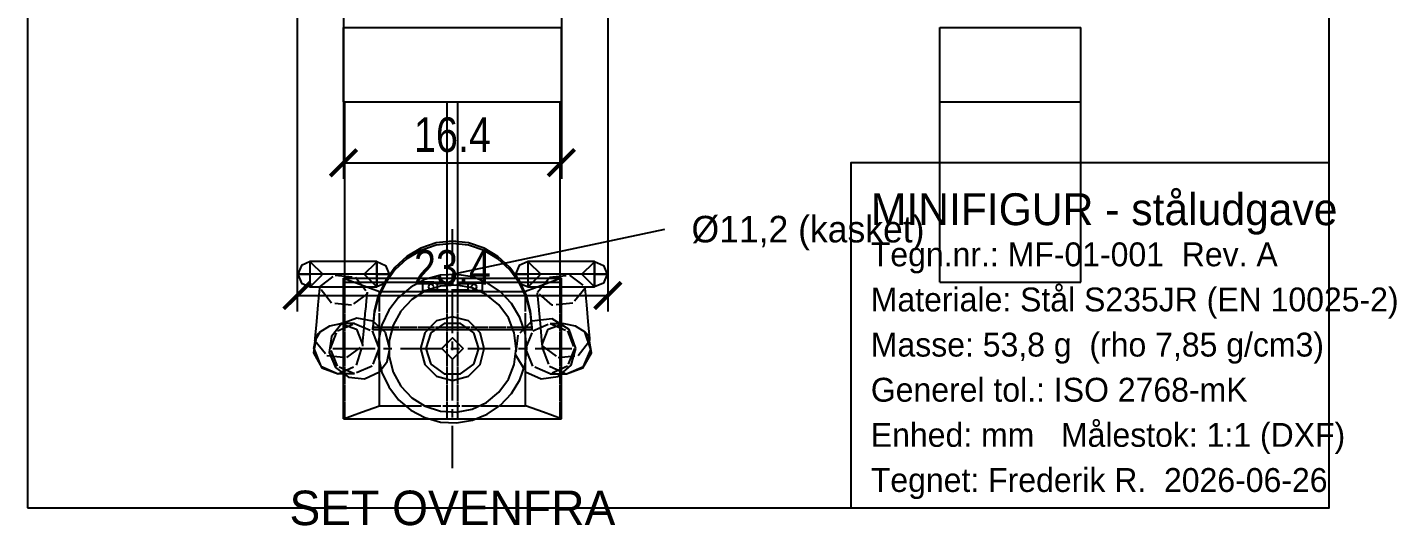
# Model space of a CAD drawing. Header units: millimetres. Extents: x -32 to 71, y -43 to 60.
# Drawn here: x -32 to 71.1, y -43.3 to -5.8 of the extents above; entities that cross this region are included whole.
import ezdxf
from ezdxf.enums import TextEntityAlignment as Align

# ---------------------------------------------------------------- set-up
doc = ezdxf.new("R2010")
doc.units = ezdxf.units.MM
doc.linetypes.add('CENTER', pattern=[5.08, 3.175, -0.635, 0.635, -0.635])
doc.linetypes.add('DASHED', pattern=[1.524, 1.27, -0.254])
for name, color, linetype in [('CENTER', 1, 'CENTER'), ('DIM', 5, 'Continuous'), ('FRAME', 7, 'Continuous'), ('HIDDEN', 8, 'DASHED'), ('OUTLINE', 7, 'Continuous'), ('TEXT', 3, 'Continuous')]:
    doc.layers.add(name, color=color, linetype=linetype)
doc.styles.add('OpenSansCondensed-Light', font='OpenSansCondensed-Light.ttf')
doc.dimstyles.new('EZDXF', dxfattribs={"dimtxt": 0.25, "dimasz": 0.175, "dimexe": 0.375, "dimexo": 0.125, "dimgap": 0.1, "dimtad": 1, "dimlfac": 100, "dimzin": 12, "dimdsep": 46, "dimtxsty": 'OpenSansCondensed-Light', "dimblk": 'ARCHTICK', "dimcen": 2.5, "dimazin": 3, "dimtfac": 0.5, "dimtmove": 2, "dimatfit": 3})

# ---------------------------------------------------------------- blocks, each defined once
blk = doc.blocks.new('_ARCHTICK')
at = {"color": 0, "linetype": 'BYBLOCK', "const_width": 0.15}
blk.add_lwpolyline([(-0.5, -0.5), (0.5, 0.5)], dxfattribs=at)

msp = doc.modelspace()

# ---------------------------------------------------------------- linework, layer by layer
at = {"layer": 'CENTER'}
for p, q in [((0, -39), (0, -21)), ((-9, -30), (9, -30))]:
    msp.add_line(p, q, dxfattribs=at)
at = {"layer": 'DIM'}
msp.add_line((0, -24.4), (16, -21), dxfattribs=at)
at = {"layer": 'FRAME'}
for points in [[(-32, -42), (66, -42), (66, 60), (-32, 60)], [(30, -42), (66, -42), (66, -16), (30, -16)]]:
    msp.add_lwpolyline(points, close=True, dxfattribs=at)
at = {"layer": 'HIDDEN'}
for points in [[(-8.2, -11.4), (-8.2, -10), (-8.2, -8.6), (-8.2, -7.2), (-8.2, -5.8)], [(-8.2, -5.8), (-6.94, -5.8), (-5.68, -5.8), (-4.42, -5.8), (-3.15, -5.8), (-1.89, -5.8), (-0.63, -5.8), (0.63, -5.8), (1.89, -5.8), (3.15, -5.8), (4.42, -5.8), (5.68, -5.8), (6.94, -5.8), (8.2, -5.8)], [(8.2, -11.4), (8.2, -10), (8.2, -8.6), (8.2, -7.2), (8.2, -5.8)], [(36.7, -11.4), (36.7, -10), (36.7, -8.6), (36.7, -7.2), (36.7, -5.8)], [(36.7, -5.8), (38.02, -5.8), (39.35, -5.8), (40.67, -5.8), (42, -5.8), (43.33, -5.8), (44.65, -5.8), (45.98, -5.8), (47.3, -5.8)], [(47.3, -11.4), (47.3, -10), (47.3, -8.6), (47.3, -7.2), (47.3, -5.8)], [(-8.2, -11.4), (-6.94, -11.4), (-5.68, -11.4), (-4.42, -11.4), (-3.15, -11.4), (-1.89, -11.4), (-0.63, -11.4), (0.63, -11.4), (1.89, -11.4), (3.15, -11.4), (4.42, -11.4), (5.68, -11.4), (6.94, -11.4), (8.2, -11.4)], [(-8.1, -25), (-8.1, -23.76), (-8.1, -22.53), (-8.1, -21.29), (-8.1, -20.05), (-8.1, -18.82), (-8.1, -17.58), (-8.1, -16.35), (-8.1, -15.11), (-8.1, -13.87), (-8.1, -12.64), (-8.1, -11.4)], [(-8.1, -11.4), (-6.82, -11.4), (-5.53, -11.4), (-4.25, -11.4), (-2.97, -11.4), (-1.68, -11.4), (-0.4, -11.4)], [(-0.4, -25), (-0.4, -23.76), (-0.4, -22.53), (-0.4, -21.29), (-0.4, -20.05), (-0.4, -18.82), (-0.4, -17.58), (-0.4, -16.35), (-0.4, -15.11), (-0.4, -13.87), (-0.4, -12.64), (-0.4, -11.4)], [(0.4, -25), (0.4, -23.76), (0.4, -22.53), (0.4, -21.29), (0.4, -20.05), (0.4, -18.82), (0.4, -17.58), (0.4, -16.35), (0.4, -15.11), (0.4, -13.87), (0.4, -12.64), (0.4, -11.4)], [(0.4, -11.4), (1.68, -11.4), (2.97, -11.4), (4.25, -11.4), (5.53, -11.4), (6.82, -11.4), (8.1, -11.4)], [(8.1, -25), (8.1, -23.76), (8.1, -22.53), (8.1, -21.29), (8.1, -20.05), (8.1, -18.82), (8.1, -17.58), (8.1, -16.35), (8.1, -15.11), (8.1, -13.87), (8.1, -12.64), (8.1, -11.4)], [(36.7, -11.4), (38.02, -11.4), (39.35, -11.4), (40.67, -11.4), (42, -11.4), (43.33, -11.4), (44.65, -11.4), (45.98, -11.4), (47.3, -11.4)], [(36.7, -25), (36.7, -23.76), (36.7, -22.53), (36.7, -21.29), (36.7, -20.05), (36.7, -18.82), (36.7, -17.58), (36.7, -16.35), (36.7, -15.11), (36.7, -13.87), (36.7, -12.64), (36.7, -11.4)], [(36.7, -11.4), (38.02, -11.4), (39.35, -11.4), (40.67, -11.4), (42, -11.4), (43.33, -11.4), (44.65, -11.4), (45.98, -11.4), (47.3, -11.4)], [(36.7, -11.4), (38.02, -11.4), (39.35, -11.4), (40.67, -11.4), (42, -11.4), (43.33, -11.4), (44.65, -11.4), (45.98, -11.4), (47.3, -11.4)], [(36.7, -25), (36.7, -23.76), (36.7, -22.53), (36.7, -21.29), (36.7, -20.05), (36.7, -18.82), (36.7, -17.58), (36.7, -16.35), (36.7, -15.11), (36.7, -13.87), (36.7, -12.64), (36.7, -11.4)], [(36.7, -11.4), (38.02, -11.4), (39.35, -11.4), (40.67, -11.4), (42, -11.4), (43.33, -11.4), (44.65, -11.4), (45.98, -11.4), (47.3, -11.4)], [(36.7, -25), (36.7, -23.76), (36.7, -22.53), (36.7, -21.29), (36.7, -20.05), (36.7, -18.82), (36.7, -17.58), (36.7, -16.35), (36.7, -15.11), (36.7, -13.87), (36.7, -12.64), (36.7, -11.4)], [(36.7, -11.4), (38.02, -11.4), (39.35, -11.4), (40.67, -11.4), (42, -11.4), (43.33, -11.4), (44.65, -11.4), (45.98, -11.4), (47.3, -11.4)], [(47.3, -25), (47.3, -23.76), (47.3, -22.53), (47.3, -21.29), (47.3, -20.05), (47.3, -18.82), (47.3, -17.58), (47.3, -16.35), (47.3, -15.11), (47.3, -13.87), (47.3, -12.64), (47.3, -11.4)], [(47.3, -25), (47.3, -23.76), (47.3, -22.53), (47.3, -21.29), (47.3, -20.05), (47.3, -18.82), (47.3, -17.58), (47.3, -16.35), (47.3, -15.11), (47.3, -13.87), (47.3, -12.64), (47.3, -11.4)], [(47.3, -25), (47.3, -23.76), (47.3, -22.53), (47.3, -21.29), (47.3, -20.05), (47.3, -18.82), (47.3, -17.58), (47.3, -16.35), (47.3, -15.11), (47.3, -13.87), (47.3, -12.64), (47.3, -11.4)], [(6, -28.59), (5.89, -27.36), (5.58, -26.18), (5.05, -25.07), (4.33, -24.07), (3.43, -23.24), (2.38, -22.6), (1.22, -22.2), (0, -22.07), (-1.22, -22.2), (-2.38, -22.6), (-3.43, -23.24), (-4.33, -24.07), (-5.05, -25.07), (-5.58, -26.18), (-5.89, -27.36), (-6, -28.59)], [(-10.7, -25.35), (-9.75, -24.4), (-10.7, -23.45)], [(-10.7, -24.4), (-10.7, -23.93), (-10.7, -23.45)], [(-10.7, -25.35), (-10.7, -24.4), (-10.7, -23.45)], [(-5.7, -25.35), (-6.65, -24.4), (-5.7, -23.45)], [(-5.7, -25.35), (-5.7, -24.4), (-5.7, -23.45)], [(-5.7, -23.45), (-5.7, -23.93), (-5.7, -24.4)], [(5.7, -25.35), (6.65, -24.4), (5.7, -23.45)], [(5.7, -24.4), (5.7, -23.93), (5.7, -23.45)], [(5.7, -25.35), (5.7, -24.4), (5.7, -23.45)], [(10.7, -25.35), (9.75, -24.4), (10.7, -23.45)], [(10.7, -25.35), (10.7, -24.4), (10.7, -23.45)], [(10.7, -23.45), (10.7, -23.93), (10.7, -24.4)], [(-11.65, -24.4), (-11.17, -24.4), (-10.7, -24.4)], [(-9.98, -25.35), (-8.82, -24.46), (-7.3, -24.63), (-6.41, -25.76)], [(-8.2, -31.96), (-8.2, -30.75), (-8.2, -29.54), (-8.2, -28.33), (-8.2, -27.12), (-8.2, -25.91), (-8.2, -24.7)], [(-8.2, -24.7), (-6.94, -24.7), (-5.68, -24.7), (-4.42, -24.7), (-3.15, -24.7), (-1.89, -24.7), (-0.63, -24.7), (0.63, -24.7), (1.89, -24.7), (3.15, -24.7), (4.42, -24.7), (5.68, -24.7), (6.94, -24.7), (8.2, -24.7)], [(-8.2, -31.96), (-8.2, -30.75), (-8.2, -29.54), (-8.2, -28.33), (-8.2, -27.12), (-8.2, -25.91), (-8.2, -24.7)], [(-8.2, -35.3), (-8.2, -33.98), (-8.2, -32.65), (-8.2, -31.32), (-8.2, -30), (-8.2, -28.68), (-8.2, -27.35), (-8.2, -26.02), (-8.2, -24.7)], [(-8.2, -24.7), (-6.94, -24.7), (-5.68, -24.7), (-4.42, -24.7), (-3.15, -24.7), (-1.89, -24.7), (-0.63, -24.7), (0.63, -24.7), (1.89, -24.7), (3.15, -24.7), (4.42, -24.7), (5.68, -24.7), (6.94, -24.7), (8.2, -24.7)], [(-8.2, -24.7), (-6.94, -24.7), (-5.68, -24.7), (-4.42, -24.7), (-3.15, -24.7), (-1.89, -24.7), (-0.63, -24.7), (0.63, -24.7), (1.89, -24.7), (3.15, -24.7), (4.42, -24.7), (5.68, -24.7), (6.94, -24.7), (8.2, -24.7)], [(-8.1, -35.3), (-8.1, -33.98), (-8.1, -32.65), (-8.1, -31.32), (-8.1, -30), (-8.1, -28.68), (-8.1, -27.35), (-8.1, -26.02), (-8.1, -24.7)], [(-8.1, -35.3), (-8.1, -33.98), (-8.1, -32.65), (-8.1, -31.32), (-8.1, -30), (-8.1, -28.68), (-8.1, -27.35), (-8.1, -26.02), (-8.1, -24.7)], [(-8.1, -24.7), (-6.82, -24.7), (-5.53, -24.7), (-4.25, -24.7), (-2.97, -24.7), (-1.68, -24.7), (-0.4, -24.7)], [(-8.1, -24.7), (-6.82, -24.7), (-5.53, -24.7), (-4.25, -24.7), (-2.97, -24.7), (-1.68, -24.7), (-0.4, -24.7)], [(-4.75, -24.4), (-5.03, -25.07), (-5.7, -25.35)], [(-5.7, -24.4), (-5.7, -24.88), (-5.7, -25.35)], [(-5.7, -24.4), (-5.22, -24.4), (-4.75, -24.4)], [(-0.4, -35.3), (-0.4, -33.98), (-0.4, -32.65), (-0.4, -31.32), (-0.4, -30), (-0.4, -28.68), (-0.4, -27.35), (-0.4, -26.02), (-0.4, -24.7)], [(-0.4, -35.3), (-0.4, -33.98), (-0.4, -32.65), (-0.4, -31.32), (-0.4, -30), (-0.4, -28.68), (-0.4, -27.35), (-0.4, -26.02), (-0.4, -24.7)], [(0.4, -35.3), (0.4, -33.98), (0.4, -32.65), (0.4, -31.32), (0.4, -30), (0.4, -28.68), (0.4, -27.35), (0.4, -26.02), (0.4, -24.7)], [(0.4, -35.3), (0.4, -33.98), (0.4, -32.65), (0.4, -31.32), (0.4, -30), (0.4, -28.68), (0.4, -27.35), (0.4, -26.02), (0.4, -24.7)], [(0.4, -24.7), (1.68, -24.7), (2.97, -24.7), (4.25, -24.7), (5.53, -24.7), (6.82, -24.7), (8.1, -24.7)], [(0.4, -24.7), (1.68, -24.7), (2.97, -24.7), (4.25, -24.7), (5.53, -24.7), (6.82, -24.7), (8.1, -24.7)], [(4.75, -24.4), (5.22, -24.4), (5.7, -24.4)], [(4.75, -24.4), (5.03, -25.07), (5.7, -25.35)], [(5.7, -25.35), (5.7, -24.88), (5.7, -24.4)], [(6.41, -25.76), (7.3, -24.63), (8.81, -24.46), (9.98, -25.33)], [(8.1, -35.3), (8.1, -33.98), (8.1, -32.65), (8.1, -31.32), (8.1, -30), (8.1, -28.68), (8.1, -27.35), (8.1, -26.02), (8.1, -24.7)], [(8.1, -35.3), (8.1, -33.98), (8.1, -32.65), (8.1, -31.32), (8.1, -30), (8.1, -28.68), (8.1, -27.35), (8.1, -26.02), (8.1, -24.7)], [(8.2, -31.96), (8.2, -30.75), (8.2, -29.54), (8.2, -28.33), (8.2, -27.12), (8.2, -25.91), (8.2, -24.7)], [(8.2, -31.96), (8.2, -30.75), (8.2, -29.54), (8.2, -28.33), (8.2, -27.12), (8.2, -25.91), (8.2, -24.7)], [(8.2, -35.3), (8.2, -33.98), (8.2, -32.65), (8.2, -31.32), (8.2, -30), (8.2, -28.68), (8.2, -27.35), (8.2, -26.02), (8.2, -24.7)], [(10.7, -24.4), (10.7, -24.88), (10.7, -25.35)], [(10.7, -24.4), (11.17, -24.4), (11.65, -24.4)], [(-6.42, -25.87), (-7.59, -26.74), (-9.1, -26.57), (-9.99, -25.44)], [(-8.1, -25), (-6.82, -25), (-5.53, -25), (-4.25, -25), (-2.97, -25), (-1.68, -25), (-0.4, -25)], [(-6.76, -29.7), (-6.65, -28.38), (-6.53, -27.07), (-6.41, -25.76)], [(-6.44, -25.35), (-6.07, -25.35), (-5.7, -25.35)], [(-6.41, -25.76), (-6.41, -25.82), (-6.42, -25.87)], [(-5.46, -25.7), (-4.24, -25.7), (-3.03, -25.7), (-1.82, -25.7), (-0.61, -25.7), (0.61, -25.7), (1.82, -25.7), (3.03, -25.7), (4.24, -25.7), (5.46, -25.7)], [(4.8, -30), (4.65, -28.81), (4.21, -27.69), (3.5, -26.71), (2.57, -25.95), (1.48, -25.43), (0.3, -25.21), (-0.9, -25.29), (-2.04, -25.66), (-3.06, -26.3), (-3.88, -27.18), (-4.46, -28.23), (-4.76, -29.4), (-4.76, -30.6), (-4.46, -31.77), (-3.88, -32.82), (-3.06, -33.7), (-2.04, -34.34), (-0.9, -34.71), (0.3, -34.79), (1.48, -34.57), (2.57, -34.05), (3.5, -33.29), (4.21, -32.31), (4.65, -31.19), (4.8, -30)], [(4.8, -30), (4.65, -28.81), (4.21, -27.69), (3.5, -26.71), (2.57, -25.95), (1.48, -25.43), (0.3, -25.21), (-0.9, -25.29), (-2.04, -25.66), (-3.06, -26.3), (-3.88, -27.18), (-4.46, -28.23), (-4.76, -29.4), (-4.76, -30.6), (-4.46, -31.77), (-3.88, -32.82), (-3.06, -33.7), (-2.04, -34.34), (-0.9, -34.71), (0.3, -34.79), (1.48, -34.57), (2.57, -34.05), (3.5, -33.29), (4.21, -32.31), (4.65, -31.19), (4.8, -30)], [(-1.15, -25.05), (-1.7, -25.05), (-2.25, -25.05)], [(-2.25, -25.05), (-1.7, -25.05), (-1.15, -25.05)], [(-2.25, -25.05), (-2.25, -25.35), (-2.25, -25.65)], [(-1.15, -25.65), (-1.7, -25.65), (-2.25, -25.65)], [(-2.25, -25.65), (-1.7, -25.65), (-1.15, -25.65)], [(-1.6, -25.13), (-1.76, -25.19), (-1.82, -25.35)], [(-1.82, -25.35), (-1.76, -25.51), (-1.6, -25.57)], [(-1.6, -25.57), (-1.38, -25.35), (-1.6, -25.13)], [(1.6, -25.13), (0, -25.13), (-1.6, -25.13)], [(-1.6, -25.57), (0, -25.57), (1.6, -25.57)], [(-1.15, -25.05), (-1.15, -25.35), (-1.15, -25.65)], [(0.4, -25), (1.68, -25), (2.97, -25), (4.25, -25), (5.53, -25), (6.82, -25), (8.1, -25)], [(2.25, -25.05), (1.7, -25.05), (1.15, -25.05)], [(1.15, -25.05), (1.7, -25.05), (2.25, -25.05)], [(1.15, -25.05), (1.15, -25.35), (1.15, -25.65)], [(2.25, -25.65), (1.7, -25.65), (1.15, -25.65)], [(1.15, -25.65), (1.7, -25.65), (2.25, -25.65)], [(1.6, -25.57), (1.38, -25.35), (1.6, -25.13)], [(1.6, -25.13), (1.76, -25.19), (1.82, -25.35)], [(1.82, -25.35), (1.76, -25.51), (1.6, -25.57)], [(2.25, -25.05), (2.25, -25.35), (2.25, -25.65)], [(5.7, -25.35), (6.07, -25.35), (6.45, -25.35)], [(9.99, -25.44), (9.07, -26.58), (7.52, -26.73), (6.41, -25.76)], [(6.76, -29.7), (6.65, -28.38), (6.53, -27.07), (6.41, -25.76)], [(9.98, -25.33), (9.98, -25.34), (9.98, -25.35)], [(36.7, -25), (38.02, -25), (39.35, -25), (40.67, -25), (42, -25), (43.33, -25), (44.65, -25), (45.98, -25), (47.3, -25)], [(36.7, -25), (38.02, -25), (39.35, -25), (40.67, -25), (42, -25), (43.33, -25), (44.65, -25), (45.98, -25), (47.3, -25)], [(36.7, -25), (38.02, -25), (39.35, -25), (40.67, -25), (42, -25), (43.33, -25), (44.65, -25), (45.98, -25), (47.3, -25)], [(-5.5, -28.59), (-5.5, -27.2), (-5.5, -25.81)], [(5.5, -28.59), (5.5, -27.2), (5.5, -25.81)], [(2.4, -30), (2.08, -28.8), (1.2, -27.92), (0, -27.6), (-1.2, -27.92), (-2.08, -28.8), (-2.4, -30), (-2.08, -31.2), (-1.2, -32.08), (0, -32.4), (1.2, -32.08), (2.08, -31.2), (2.4, -30)], [(-9.18, -30), (-8.66, -28.67), (-7.36, -28.1)], [(-8.39, -28.1), (-7.22, -28.54), (-6.76, -29.7)], [(-7.36, -28.1), (-7.83, -28.1), (-8.3, -28.1)], [(-7.36, -28.1), (-6.05, -28.67), (-5.53, -30)], [(-4.7, -30), (-5.05, -28.78), (-5.98, -27.94)], [(5.42, -28.59), (4.21, -28.59), (3.01, -28.59), (1.81, -28.59), (0.6, -28.59), (-0.6, -28.59), (-1.81, -28.59), (-3.01, -28.59), (-4.21, -28.59), (-5.42, -28.59)], [(5.37, -28.41), (4.03, -28.41), (2.69, -28.41), (1.34, -28.41), (0, -28.41), (-1.34, -28.41), (-2.69, -28.41), (-4.03, -28.41), (-5.37, -28.41)], [(2, -30), (1.62, -28.82), (0.62, -28.1), (-0.62, -28.1), (-1.62, -28.82), (-2, -30), (-1.62, -31.18), (-0.62, -31.9), (0.62, -31.9), (1.62, -31.18), (2, -30)], [(2, -30), (1.62, -28.82), (0.62, -28.1), (-0.62, -28.1), (-1.62, -28.82), (-2, -30), (-1.62, -31.18), (-0.62, -31.9), (0.62, -31.9), (1.62, -31.18), (2, -30)], [(5.98, -27.94), (4.93, -28.99), (4.75, -30.46), (5.5, -31.74)], [(5.53, -30), (6.05, -28.67), (7.36, -28.1)], [(6.76, -29.7), (7.22, -28.54), (8.39, -28.1)], [(7.36, -28.1), (8.66, -28.67), (9.18, -30)], [(7.36, -28.1), (7.83, -28.1), (8.3, -28.1)], [(-10.24, -29.05), (-10.32, -29.21), (-10.35, -29.38)], [(-10.35, -29.38), (-10.34, -29.3), (-10.34, -29.23)], [(-10.35, -29.38), (-9.46, -30.51), (-7.95, -30.68), (-6.78, -29.81)], [(-8.6, -31.9), (-7.23, -31.26), (-6.78, -29.81)], [(-6.76, -29.7), (-6.77, -29.75), (-6.78, -29.81)], [(-6.78, -29.81), (-6.78, -29.81), (-6.78, -29.81)], [(-5.5, -31.05), (-5.5, -30), (-5.5, -28.95)], [(0.8, -30), (0, -30.8), (-0.8, -30), (0, -29.2), (0.8, -30)], [(5.5, -31.05), (5.5, -30), (5.5, -28.95)], [(6.78, -29.81), (6.77, -29.75), (6.76, -29.7)], [(6.77, -30), (6.78, -29.9), (6.78, -29.81)], [(6.78, -29.81), (7.95, -30.68), (9.46, -30.51), (10.35, -29.38)], [(10.24, -29.05), (10.3, -29.16), (10.33, -29.27)], [(10.35, -29.38), (10.34, -29.32), (10.33, -29.27)], [(10.35, -29.38), (10.34, -29.3), (10.34, -29.23)], [(-7.36, -31.9), (-8.66, -31.33), (-9.18, -30)], [(-5.53, -30), (-6.05, -31.33), (-7.36, -31.9)], [(-5.5, -31.74), (-4.91, -30.96), (-4.7, -30)], [(7.36, -31.9), (6.05, -31.33), (5.53, -30)], [(6.77, -30), (7.3, -31.33), (8.6, -31.9)], [(9.18, -30), (8.66, -31.33), (7.36, -31.9)], [(-7.36, -31.9), (-7.83, -31.9), (-8.3, -31.9)], [(7.36, -31.9), (7.83, -31.9), (8.3, -31.9)], [(-3.59, -34.3), (-2.15, -34.3), (-0.72, -34.3), (0.72, -34.3), (2.15, -34.3), (3.59, -34.3)], [(-8.2, -35.3), (-6.94, -35.3), (-5.68, -35.3), (-4.42, -35.3), (-3.15, -35.3), (-1.89, -35.3), (-0.63, -35.3), (0.63, -35.3), (1.89, -35.3), (3.15, -35.3), (4.42, -35.3), (5.68, -35.3), (6.94, -35.3), (8.2, -35.3)], [(-8.1, -35.3), (-6.82, -35.3), (-5.53, -35.3), (-4.25, -35.3), (-2.97, -35.3), (-1.68, -35.3), (-0.4, -35.3)], [(-8.1, -35.3), (-6.82, -35.3), (-5.53, -35.3), (-4.25, -35.3), (-2.97, -35.3), (-1.68, -35.3), (-0.4, -35.3)], [(-1.81, -35.3), (-0.6, -35.3), (0.6, -35.3), (1.81, -35.3)], [(-1.81, -35.3), (-0.6, -35.3), (0.6, -35.3), (1.81, -35.3)], [(0.4, -35.3), (1.68, -35.3), (2.97, -35.3), (4.25, -35.3), (5.53, -35.3), (6.82, -35.3), (8.1, -35.3)], [(0.4, -35.3), (1.68, -35.3), (2.97, -35.3), (4.25, -35.3), (5.53, -35.3), (6.82, -35.3), (8.1, -35.3)]]:
    msp.add_lwpolyline(points, dxfattribs=at)
at = {"layer": 'OUTLINE'}
for points in [[(-8.2, -11.4), (-8.2, -10), (-8.2, -8.6), (-8.2, -7.2), (-8.2, -5.8)], [(-8.2, -5.8), (-6.94, -5.8), (-5.68, -5.8), (-4.42, -5.8), (-3.15, -5.8), (-1.89, -5.8), (-0.63, -5.8), (0.63, -5.8), (1.89, -5.8), (3.15, -5.8), (4.42, -5.8), (5.68, -5.8), (6.94, -5.8), (8.2, -5.8)], [(8.2, -11.4), (8.2, -10), (8.2, -8.6), (8.2, -7.2), (8.2, -5.8)], [(36.7, -11.4), (36.7, -10), (36.7, -8.6), (36.7, -7.2), (36.7, -5.8)], [(36.7, -5.8), (38.02, -5.8), (39.35, -5.8), (40.67, -5.8), (42, -5.8), (43.33, -5.8), (44.65, -5.8), (45.98, -5.8), (47.3, -5.8)], [(47.3, -11.4), (47.3, -10), (47.3, -8.6), (47.3, -7.2), (47.3, -5.8)], [(-8.2, -11.4), (-6.94, -11.4), (-5.68, -11.4), (-4.42, -11.4), (-3.15, -11.4), (-1.89, -11.4), (-0.63, -11.4), (0.63, -11.4), (1.89, -11.4), (3.15, -11.4), (4.42, -11.4), (5.68, -11.4), (6.94, -11.4), (8.2, -11.4)], [(-8.1, -25), (-8.1, -23.76), (-8.1, -22.53), (-8.1, -21.29), (-8.1, -20.05), (-8.1, -18.82), (-8.1, -17.58), (-8.1, -16.35), (-8.1, -15.11), (-8.1, -13.87), (-8.1, -12.64), (-8.1, -11.4)], [(-8.1, -11.4), (-6.82, -11.4), (-5.53, -11.4), (-4.25, -11.4), (-2.97, -11.4), (-1.68, -11.4), (-0.4, -11.4)], [(-0.4, -25), (-0.4, -23.76), (-0.4, -22.53), (-0.4, -21.29), (-0.4, -20.05), (-0.4, -18.82), (-0.4, -17.58), (-0.4, -16.35), (-0.4, -15.11), (-0.4, -13.87), (-0.4, -12.64), (-0.4, -11.4)], [(0.4, -25), (0.4, -23.76), (0.4, -22.53), (0.4, -21.29), (0.4, -20.05), (0.4, -18.82), (0.4, -17.58), (0.4, -16.35), (0.4, -15.11), (0.4, -13.87), (0.4, -12.64), (0.4, -11.4)], [(0.4, -11.4), (1.68, -11.4), (2.97, -11.4), (4.25, -11.4), (5.53, -11.4), (6.82, -11.4), (8.1, -11.4)], [(8.1, -25), (8.1, -23.76), (8.1, -22.53), (8.1, -21.29), (8.1, -20.05), (8.1, -18.82), (8.1, -17.58), (8.1, -16.35), (8.1, -15.11), (8.1, -13.87), (8.1, -12.64), (8.1, -11.4)], [(36.7, -11.4), (38.02, -11.4), (39.35, -11.4), (40.67, -11.4), (42, -11.4), (43.33, -11.4), (44.65, -11.4), (45.98, -11.4), (47.3, -11.4)], [(36.7, -25), (36.7, -23.76), (36.7, -22.53), (36.7, -21.29), (36.7, -20.05), (36.7, -18.82), (36.7, -17.58), (36.7, -16.35), (36.7, -15.11), (36.7, -13.87), (36.7, -12.64), (36.7, -11.4)], [(47.3, -25), (47.3, -23.76), (47.3, -22.53), (47.3, -21.29), (47.3, -20.05), (47.3, -18.82), (47.3, -17.58), (47.3, -16.35), (47.3, -15.11), (47.3, -13.87), (47.3, -12.64), (47.3, -11.4)], [(6, -28.41), (5.89, -27.19), (5.58, -26), (5.05, -24.89), (4.33, -23.9), (3.43, -23.07), (2.38, -22.43), (1.22, -22.03), (0, -21.9), (-1.22, -22.03), (-2.38, -22.43), (-3.43, -23.07), (-4.33, -23.9), (-5.05, -24.89), (-5.58, -26), (-5.89, -27.19), (-6, -28.41)], [(-10.7, -23.45), (-11.37, -23.73), (-11.65, -24.4)], [(-5.7, -23.45), (-6.95, -23.45), (-8.2, -23.45), (-9.45, -23.45), (-10.7, -23.45)], [(-5.7, -23.45), (-5.03, -23.73), (-4.75, -24.4)], [(5.7, -23.45), (5.03, -23.73), (4.75, -24.4)], [(10.7, -23.45), (9.45, -23.45), (8.2, -23.45), (6.95, -23.45), (5.7, -23.45)], [(10.7, -23.45), (11.37, -23.73), (11.65, -24.4)], [(-4.75, -24.4), (-6.13, -24.4), (-7.51, -24.4), (-8.89, -24.4), (-10.27, -24.4), (-11.65, -24.4)], [(-11.65, -24.4), (-11.37, -25.07), (-10.7, -25.35)], [(-10.7, -25.35), (-10.7, -24.88), (-10.7, -24.4)], [(-8.2, -24.7), (-6.85, -25.2), (-5.5, -25.7)], [(5.6, -30), (5.47, -28.8), (5.08, -27.65), (4.46, -26.61), (3.63, -25.73), (2.62, -25.05), (1.5, -24.6), (0.3, -24.41), (-0.91, -24.47), (-2.07, -24.8), (-3.14, -25.36), (-4.07, -26.15), (-4.8, -27.11), (-5.31, -28.21), (-5.57, -29.39), (-5.57, -30.61), (-5.31, -31.79), (-4.8, -32.89), (-4.07, -33.85), (-3.14, -34.64), (-2.07, -35.2), (-0.91, -35.53), (0.3, -35.59), (1.5, -35.4), (2.62, -34.95), (3.63, -34.27), (4.46, -33.39), (5.08, -32.35), (5.47, -31.2), (5.6, -30)], [(11.65, -24.4), (10.27, -24.4), (8.89, -24.4), (7.51, -24.4), (6.13, -24.4), (4.75, -24.4)], [(8.2, -24.7), (6.85, -25.2), (5.5, -25.7)], [(11.65, -24.4), (11.37, -25.07), (10.7, -25.35)], [(-10.7, -25.35), (-9.28, -25.35), (-7.86, -25.35), (-6.44, -25.35)], [(-10.34, -29.23), (-10.22, -27.97), (-10.11, -26.7), (-9.99, -25.44)], [(-9.99, -25.44), (-9.99, -25.39), (-9.98, -25.35)], [(-8.1, -25), (-6.82, -25), (-5.53, -25), (-4.25, -25), (-2.97, -25), (-1.68, -25), (-0.4, -25)], [(-5.5, -25.81), (-5.5, -25.75), (-5.5, -25.7)], [(-5.5, -25.7), (-5.48, -25.7), (-5.46, -25.7)], [(0.4, -25), (1.68, -25), (2.97, -25), (4.25, -25), (5.53, -25), (6.82, -25), (8.1, -25)], [(5.46, -25.7), (5.48, -25.7), (5.5, -25.7)], [(5.5, -25.81), (5.5, -25.75), (5.5, -25.7)], [(6.45, -25.35), (7.86, -25.35), (9.28, -25.35), (10.7, -25.35)], [(9.98, -25.35), (9.99, -25.39), (9.99, -25.44)], [(10.34, -29.23), (10.22, -27.97), (10.11, -26.7), (9.99, -25.44)], [(36.7, -25), (38.02, -25), (39.35, -25), (40.67, -25), (42, -25), (43.33, -25), (44.65, -25), (45.98, -25), (47.3, -25)], [(-5.98, -27.94), (-7.19, -27.71), (-8.34, -28.13), (-9.11, -29.08), (-9.28, -30.29), (-8.81, -31.42), (-7.83, -32.15), (-6.61, -32.27), (-5.5, -31.74)], [(2.4, -30), (2.08, -28.8), (1.2, -27.92), (0, -27.6), (-1.2, -27.92), (-2.08, -28.8), (-2.4, -30), (-2.08, -31.2), (-1.2, -32.08), (0, -32.4), (1.2, -32.08), (2.08, -31.2), (2.4, -30)], [(9.3, -30), (8.79, -28.56), (7.5, -27.75), (5.98, -27.94)], [(-10.43, -30), (-10.31, -29.33), (-9.96, -28.73)], [(-9.96, -28.73), (-10.12, -28.88), (-10.24, -29.05)], [(-9.96, -28.73), (-9.23, -28.28), (-8.39, -28.1)], [(-8.3, -28.1), (-8.34, -28.1), (-8.39, -28.1)], [(-6, -28.59), (-6, -28.5), (-6, -28.41)], [(-5.37, -28.41), (-5.69, -28.41), (-6, -28.41)], [(-5.42, -28.59), (-5.71, -28.59), (-6, -28.59)], [(-5.5, -28.95), (-5.5, -28.77), (-5.5, -28.59)], [(6, -28.41), (5.69, -28.41), (5.37, -28.41)], [(6, -28.59), (5.71, -28.59), (5.42, -28.59)], [(5.5, -28.95), (5.5, -28.77), (5.5, -28.59)], [(6, -28.59), (6, -28.5), (6, -28.41)], [(8.3, -28.1), (8.34, -28.1), (8.39, -28.1)], [(8.39, -28.1), (9.23, -28.28), (9.96, -28.73)], [(8.6, -31.9), (9.88, -31.35), (10.43, -30.06), (9.96, -28.73)], [(9.96, -28.73), (10.12, -28.88), (10.24, -29.05)], [(-10.24, -29.05), (-10.47, -30.33), (-9.82, -31.45), (-8.6, -31.9)], [(0.8, -30), (0, -29.2), (-0.8, -30), (0, -30.8), (0.8, -30)], [(8.6, -31.9), (9.82, -31.45), (10.47, -30.33), (10.24, -29.05)], [(-10.43, -30), (-9.9, -31.33), (-8.6, -31.9)], [(5.5, -31.74), (6.68, -32.28), (7.96, -32.09), (8.94, -31.24), (9.3, -30)], [(-8.3, -31.9), (-8.45, -31.9), (-8.6, -31.9)], [(-5.5, -34.3), (-5.5, -32.68), (-5.5, -31.05)], [(5.5, -34.3), (5.5, -32.68), (5.5, -31.05)], [(8.3, -31.9), (8.45, -31.9), (8.6, -31.9)], [(-8.2, -35.3), (-8.2, -33.63), (-8.2, -31.96)], [(-8.2, -35.3), (-8.2, -33.63), (-8.2, -31.96)], [(8.2, -35.3), (8.2, -33.63), (8.2, -31.96)], [(8.2, -35.3), (8.2, -33.63), (8.2, -31.96)], [(-8.2, -35.3), (-6.85, -34.8), (-5.5, -34.3)], [(-5.5, -34.3), (-4.54, -34.3), (-3.59, -34.3)], [(3.59, -34.3), (4.54, -34.3), (5.5, -34.3)], [(8.2, -35.3), (6.85, -34.8), (5.5, -34.3)], [(-8.2, -35.3), (-6.92, -35.3), (-5.64, -35.3), (-4.36, -35.3), (-3.09, -35.3), (-1.81, -35.3)], [(-8.2, -35.3), (-6.92, -35.3), (-5.64, -35.3), (-4.36, -35.3), (-3.09, -35.3), (-1.81, -35.3)], [(1.81, -35.3), (3.09, -35.3), (4.36, -35.3), (5.64, -35.3), (6.92, -35.3), (8.2, -35.3)], [(1.81, -35.3), (3.09, -35.3), (4.36, -35.3), (5.64, -35.3), (6.92, -35.3), (8.2, -35.3)]]:
    msp.add_lwpolyline(points, dxfattribs=at)

# ---------------------------------------------------------------- texts
at = {"layer": 'DIM'}
msp.add_text('Ø11,2 (kasket)', height=2, dxfattribs=at).set_placement((18, -21), align=Align.MIDDLE_LEFT)
at = {"layer": 'TEXT'}
for s, height, p in [('MINIFIGUR - ståludgave', 2.4, (31.5, -19.5)), ('Tegn.nr.: MF-01-001  Rev. A', 1.8, (31.5, -22.9)), ('Materiale: Stål S235JR (EN 10025-2)', 1.8, (31.5, -26.3)), ('Masse: 53,8 g  (rho 7,85 g/cm3)', 1.8, (31.5, -29.7)), ('Generel tol.: ISO 2768-mK', 1.8, (31.5, -33.1)), ('Enhed: mm   Målestok: 1:1 (DXF)', 1.8, (31.5, -36.5)), ('Tegnet: Frederik R.  2026-06-26', 1.8, (31.5, -39.9))]:
    msp.add_text(s, height=height, dxfattribs=at).set_placement(p, align=Align.MIDDLE_LEFT)
msp.add_text('SET OVENFRA', height=2.6, dxfattribs=at).set_placement((0, -42), align=Align.MIDDLE_CENTER)

# ---------------------------------------------------------------- dimensions: what is measured, and where the dimension line sits
at = {"layer": 'DIM'}
for base, p1, p2 in [((-11.7, -26), (-11.7, 0), (11.7, 0)), ((-8.2, -16), (-8.2, 0), (8.2, 0))]:
    msp.add_linear_dim(base=base, p1=p1, p2=p2, dimstyle='EZDXF', override={"dimtxt": 2.6, "dimasz": 2, "dimexe": 1.2, "dimgap": 0.8, "dimdec": 1, "dimlfac": 1, "dimzin": 8, "dimclrd": 1, "dimclre": 1, "dimclrt": 1}, dxfattribs=at).render()

doc.saveas('drawing.dxf')
